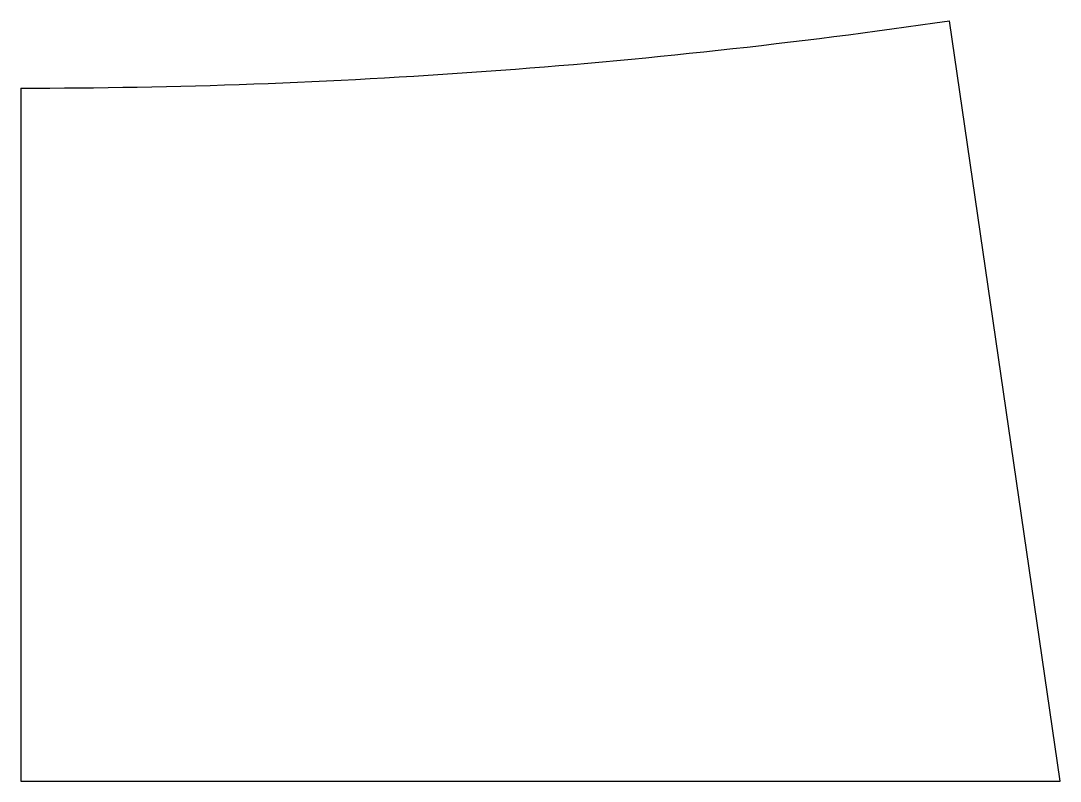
# Model space of a CAD drawing. Header units: millimetres. Extents: x 1181 to 1331, y -186 to -76.
import ezdxf

# ---------------------------------------------------------------- set-up
doc = ezdxf.new("R2010")
doc.units = ezdxf.units.MM

msp = doc.modelspace()

# ---------------------------------------------------------------- linework, layer by layer
for p, q in [((1331.06, -185.88), (1315.07, -76.16)), ((1181.06, -85.88), (1181.06, -185.88)), ((1181.06, -185.88), (1331.06, -185.88))]:
    msp.add_line(p, q)
msp.add_arc((1181.06, 843.12), 929, 270, 278.29374)

doc.saveas('drawing.dxf')
